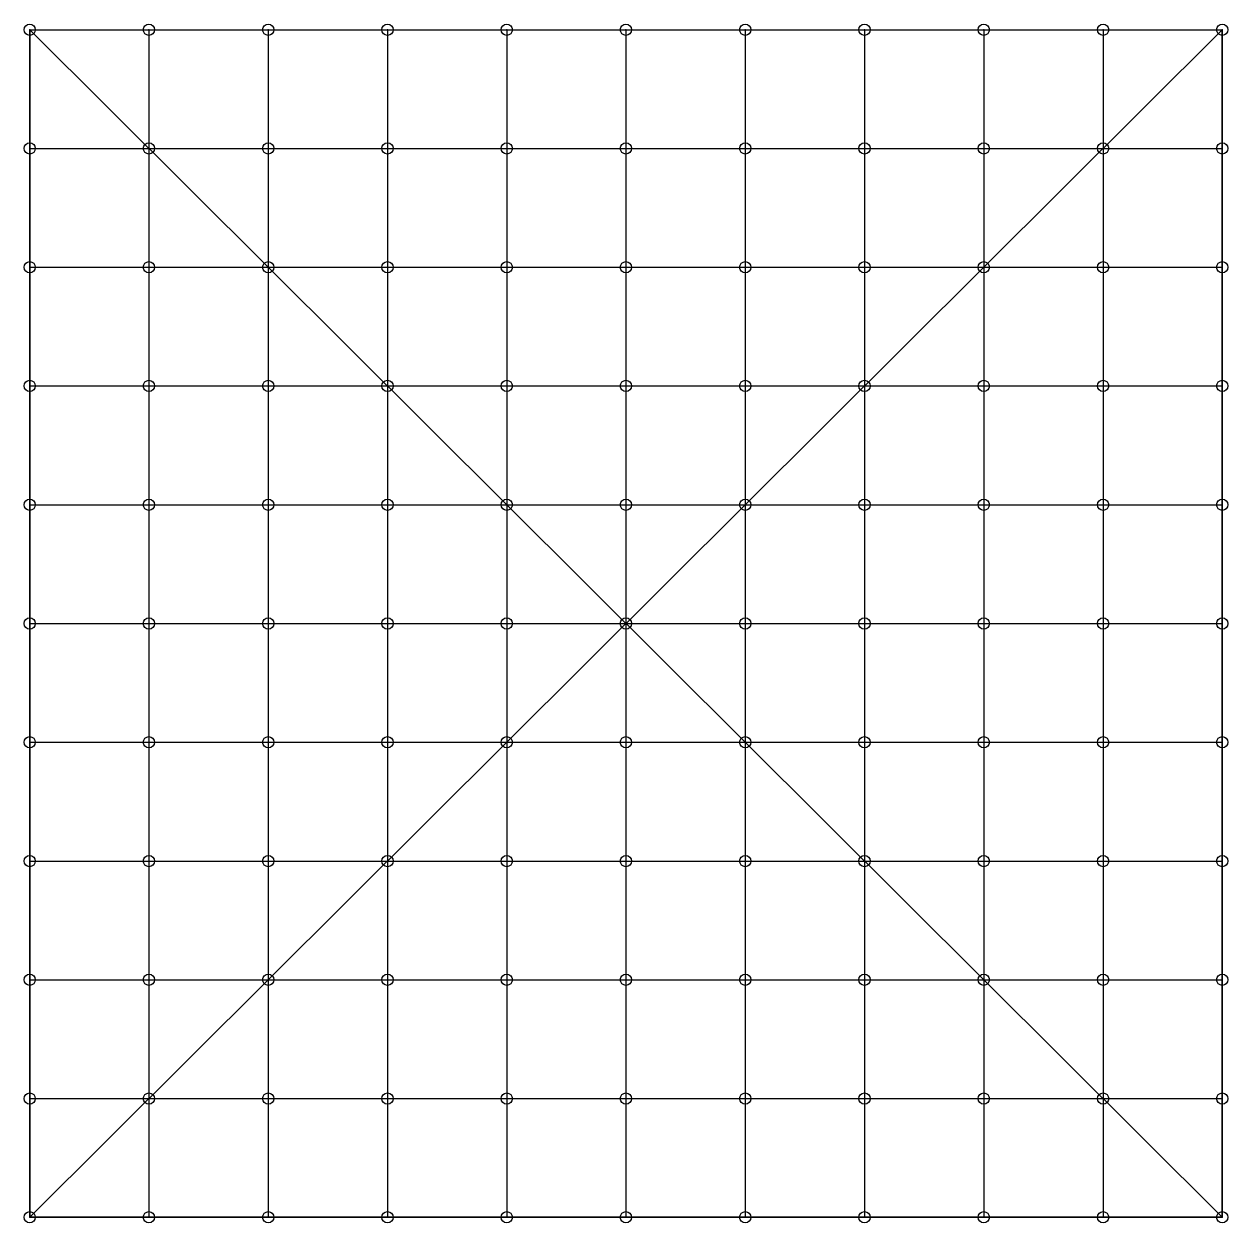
# Model space of a CAD drawing. Header units: metres. Extents: x 451800 to 451906, y 4438966 to 4439072.
import ezdxf

# ---------------------------------------------------------------- set-up
doc = ezdxf.new("R2010")
doc.units = ezdxf.units.M
doc.header["$MEASUREMENT"] = 0
doc.header["$XCLIPFRAME"] = 2
doc.header["$PDMODE"] = 32
doc.layers.add('points', color=7, linetype='Continuous')
picture_1 = doc.add_image_def('image1.png', size_in_pixel=(1366, 768))

msp = doc.modelspace()

# ---------------------------------------------------------------- linework, layer by layer
for p, q in [((451800.19, 4439071.41), (451905.77, 4439071.41)), ((451800.19, 4439071.41), (451800.19, 4438966.27)), ((451810.75, 4439071.41), (451810.75, 4438966.27)), ((451821.31, 4439071.41), (451821.31, 4438966.27)), ((451831.87, 4439071.41), (451831.87, 4438966.27)), ((451842.43, 4439071.41), (451842.43, 4438966.27)), ((451852.98, 4439071.41), (451852.98, 4438966.27)), ((451863.54, 4439071.41), (451863.54, 4438966.27)), ((451874.1, 4439071.41), (451874.1, 4438966.27)), ((451884.66, 4439071.41), (451884.66, 4438966.27)), ((451895.22, 4439071.41), (451895.22, 4438966.27)), ((451905.77, 4439071.41), (451905.77, 4438966.27)), ((451800.19, 4439060.9), (451905.77, 4439060.9)), ((451800.19, 4439050.38), (451905.77, 4439050.38)), ((451800.19, 4439039.87), (451905.77, 4439039.87)), ((451800.19, 4439029.35), (451905.77, 4439029.35)), ((451800.19, 4439018.84), (451905.77, 4439018.84)), ((451800.19, 4439008.33), (451905.77, 4439008.33)), ((451800.19, 4438997.81), (451905.77, 4438997.81)), ((451800.19, 4438987.3), (451905.77, 4438987.3)), ((451800.19, 4438976.78), (451905.77, 4438976.78)), ((451800.19, 4438966.27), (451905.77, 4438966.27))]:
    msp.add_line(p, q)
at = {"layer": 'points'}
for p, q in [((451800.19, 4439071.41), (451905.77, 4438966.27)), ((451905.77, 4439071.41), (451800.19, 4438966.27)), ((451905.77, 4438966.27), (451905.77, 4439071.41))]:
    msp.add_line(p, q, dxfattribs=at)
for p in [(451800.19, 4439071.41), (451810.75, 4439071.41), (451821.31, 4439071.41), (451831.87, 4439071.41), (451842.43, 4439071.41), (451852.98, 4439071.41), (451863.54, 4439071.41), (451874.1, 4439071.41), (451884.66, 4439071.41), (451895.22, 4439071.41), (451905.77, 4439071.41), (451800.19, 4439060.9), (451810.75, 4439060.9), (451821.31, 4439060.9), (451831.87, 4439060.9), (451842.43, 4439060.9), (451852.98, 4439060.9), (451863.54, 4439060.9), (451874.1, 4439060.9), (451884.66, 4439060.9), (451895.22, 4439060.9), (451905.77, 4439060.9), (451905.77, 4439060.9), (451800.19, 4439050.38), (451810.75, 4439050.38), (451821.31, 4439050.38), (451831.87, 4439050.38), (451842.43, 4439050.38), (451852.98, 4439050.38), (451863.54, 4439050.38), (451874.1, 4439050.38), (451884.66, 4439050.38), (451895.22, 4439050.38), (451905.77, 4439050.38), (451800.19, 4439039.87), (451810.75, 4439039.87), (451821.31, 4439039.87), (451831.87, 4439039.87), (451842.43, 4439039.87), (451852.98, 4439039.87), (451863.54, 4439039.87), (451874.1, 4439039.87), (451884.66, 4439039.87), (451895.22, 4439039.87), (451905.77, 4439039.87), (451800.19, 4439029.35), (451810.75, 4439029.35), (451821.31, 4439029.35), (451831.87, 4439029.35), (451842.43, 4439029.35), (451852.98, 4439029.35), (451863.54, 4439029.35), (451874.1, 4439029.35), (451884.66, 4439029.35), (451895.22, 4439029.35), (451905.77, 4439029.35), (451800.19, 4439018.84), (451810.75, 4439018.84), (451821.31, 4439018.84), (451831.87, 4439018.84), (451842.43, 4439018.84), (451852.98, 4439018.84), (451863.54, 4439018.84), (451874.1, 4439018.84), (451884.66, 4439018.84), (451895.22, 4439018.84), (451905.77, 4439018.84), (451800.19, 4439008.33), (451810.75, 4439008.33), (451821.31, 4439008.33), (451831.87, 4439008.33), (451842.43, 4439008.33), (451852.98, 4439008.33), (451863.54, 4439008.33), (451874.1, 4439008.33), (451884.66, 4439008.33), (451895.22, 4439008.33), (451905.77, 4439008.33), (451800.19, 4438997.81), (451810.75, 4438997.81), (451821.31, 4438997.81), (451831.87, 4438997.81), (451842.43, 4438997.81), (451852.98, 4438997.81), (451863.54, 4438997.81), (451874.1, 4438997.81), (451884.66, 4438997.81), (451895.22, 4438997.81), (451905.77, 4438997.81), (451800.19, 4438987.3), (451810.75, 4438987.3), (451821.31, 4438987.3), (451831.87, 4438987.3), (451842.43, 4438987.3), (451852.98, 4438987.3), (451863.54, 4438987.3), (451874.1, 4438987.3), (451884.66, 4438987.3), (451895.22, 4438987.3), (451905.77, 4438987.3), (451800.19, 4438976.78), (451810.75, 4438976.78), (451821.31, 4438976.78), (451831.87, 4438976.78), (451842.43, 4438976.78), (451852.98, 4438976.78), (451863.54, 4438976.78), (451874.1, 4438976.78), (451884.66, 4438976.78), (451895.22, 4438976.78), (451905.77, 4438976.78), (451800.19, 4438966.27), (451810.75, 4438966.27), (451821.31, 4438966.27), (451831.87, 4438966.27), (451842.43, 4438966.27), (451852.98, 4438966.27), (451863.54, 4438966.27), (451874.1, 4438966.27), (451884.66, 4438966.27), (451895.22, 4438966.27), (451905.77, 4438966.27)]:
    msp.add_point(p, dxfattribs=at)

# ---------------------------------------------------------------- pictures from other files: only their frames are drawn
image = msp.add_image(picture_1, insert=(451767.08, 4438955.18), size_in_units=(249.5, 140.28), rotation=-0.3715)
image.set_boundary_path([(176.67, 129.99), (754.69, 126.24), (758.42, 701.87), (180.4, 705.62), (176.67, 129.99)])

doc.saveas('drawing.dxf')
